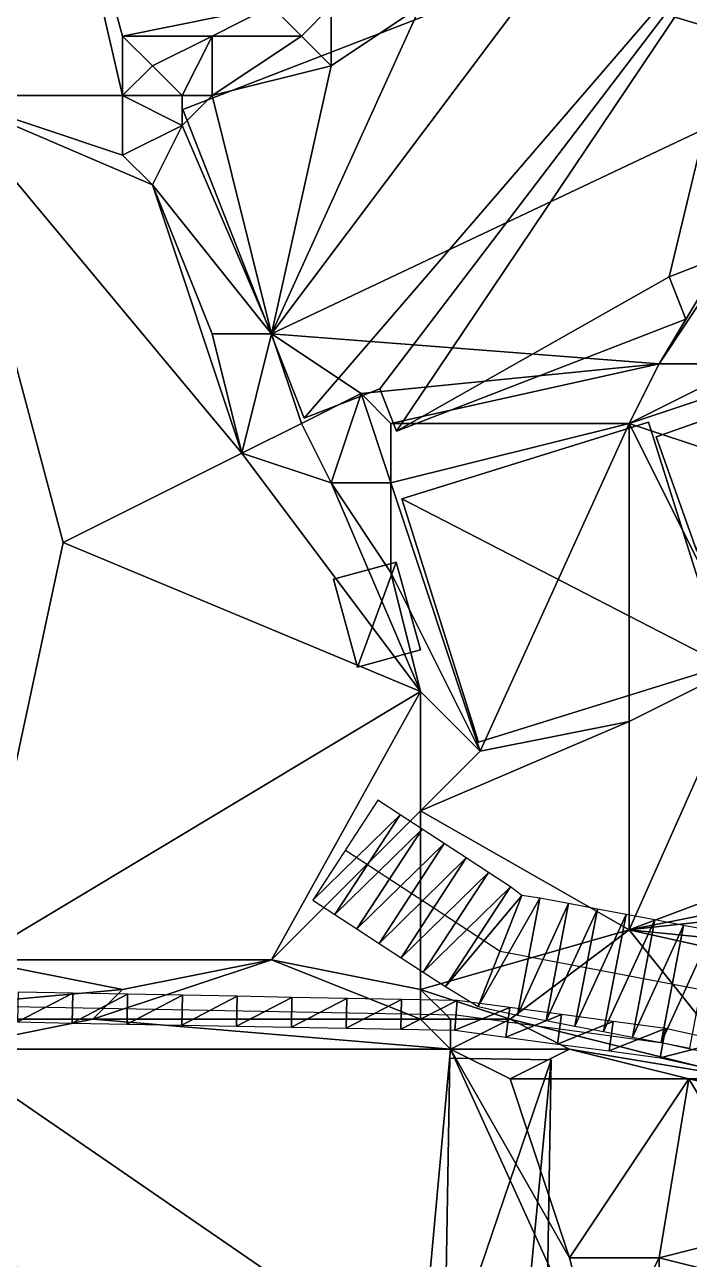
# Model space of a CAD drawing. Header units: metres. Extents: x 891 to 1103, y -901 to 900.
# Drawn here: x 971.4 to 1016, y -384.1 to -301.2 of the extents above; entities that cross this region are included whole.
import ezdxf

# ---------------------------------------------------------------- set-up
doc = ezdxf.new("R2010")
doc.units = ezdxf.units.M
for name, color, linetype in [('OSM_BUILDING_FOOTPRINTS', 7, 'CONTINUOUS'), ('OSM_BUILDING_ROOFS', 1, 'CONTINUOUS'), ('OSM_BUILDING_WALLS', 8, 'CONTINUOUS'), ('OSM_ROAD_AXES', 2, 'CONTINUOUS'), ('OSM_ROAD_SURFACE', 9, 'CONTINUOUS'), ('OSM_TERRAIN', 3, 'CONTINUOUS'), ('OSM_WATER_SURFACE', 5, 'CONTINUOUS'), ('OSM_WATERWAYS', 5, 'CONTINUOUS')]:
    doc.layers.add(name, color=color, linetype=linetype)

msp = doc.modelspace()

# ---------------------------------------------------------------- linework, layer by layer
at = {"layer": 'OSM_BUILDING_FOOTPRINTS'}
for points in [[(982.04, -306.94, 2.117), (1021.004, -291.846, 2.117), (1029.139, -312.548, 2.117), (1014.692, -318.155, 2.117), (1015.809, -320.997, 2.117), (996.387, -328.528, 2.117), (995.26, -325.675, 2.117), (990.175, -327.654, 2.117), (982.04, -306.94, 2.117)], [(1013.288, -327.909, 0.982), (1018.45, -344.254, 0.982), (1001.892, -349.407, 0.982), (996.73, -333.073, 0.982), (1013.288, -327.909, 0.982)], [(1013.808, -328.904, 1.589), (1018.074, -327.4, 1.589), (1020.805, -335.086, 1.589), (1016.538, -336.579, 1.589), (1013.808, -328.904, 1.589)], [(992.142, -338.459, 0.583), (996.365, -337.309, 0.583), (998.001, -343.192, 0.583), (993.767, -344.353, 0.583), (992.142, -338.459, 0.583)], [(999.968, -370.607, 0.288), (1006.766, -370.729, 0.288), (1006.489, -386.964, 0.288), (1010.236, -387.019, 0.288), (1010.148, -391.973, 0.288), (1004.754, -391.885, 0.288), (999.592, -391.796, 0.288), (999.968, -370.607, 0.288)]]:
    msp.add_polyline3d(points, close=True, dxfattribs=at)
at = {"layer": 'OSM_BUILDING_ROOFS'}
for points in [[(1021.004, -291.846, 12.117), (982.04, -306.94, 12.117), (990.175, -327.654, 12.117)], [(1021.004, -291.846, 12.117), (990.175, -327.654, 12.117), (995.26, -325.675, 12.117)], [(1021.004, -291.846, 12.117), (995.26, -325.675, 12.117), (996.387, -328.528, 12.117)], [(1014.692, -318.155, 12.117), (1021.004, -291.846, 12.117), (996.387, -328.528, 12.117)], [(1014.692, -318.155, 12.117), (1029.139, -312.548, 12.117), (1021.004, -291.846, 12.117)], [(996.387, -328.528, 12.117), (1015.809, -320.997, 12.117), (1014.692, -318.155, 12.117)], [(1018.45, -344.254, 10.982), (1013.288, -327.909, 10.982), (996.73, -333.073, 10.982)], [(1018.074, -327.4, 11.589), (1013.808, -328.904, 11.589), (1016.538, -336.579, 11.589)], [(1018.45, -344.254, 10.982), (996.73, -333.073, 10.982), (1001.892, -349.407, 10.982)], [(996.365, -337.309, 10.583), (992.142, -338.459, 10.583), (993.767, -344.353, 10.583)], [(996.365, -337.309, 10.583), (993.767, -344.353, 10.583), (998.001, -343.192, 10.583)], [(1006.766, -370.729, 10.288), (999.968, -370.607, 10.288), (999.592, -391.796, 10.288)], [(1006.766, -370.729, 10.288), (999.592, -391.796, 10.288), (1004.754, -391.885, 10.288)], [(1004.754, -391.885, 10.288), (1006.489, -386.964, 10.288), (1006.766, -370.729, 10.288)]]:
    msp.add_3dface(points, dxfattribs=at)
at = {"layer": 'OSM_BUILDING_WALLS'}
for points in [[(1021.004, -291.846, 2.117), (982.04, -306.94, 2.117), (982.04, -306.94, 12.117)], [(1021.004, -291.846, 2.117), (982.04, -306.94, 12.117), (1021.004, -291.846, 12.117)], [(982.04, -306.94, 2.117), (990.175, -327.654, 2.117), (990.175, -327.654, 12.117)], [(982.04, -306.94, 2.117), (990.175, -327.654, 12.117), (982.04, -306.94, 12.117)], [(1014.692, -318.155, 2.117), (1029.139, -312.548, 2.117), (1029.139, -312.548, 12.117)], [(1014.692, -318.155, 2.117), (1029.139, -312.548, 12.117), (1014.692, -318.155, 12.117)], [(1015.809, -320.997, 2.117), (1014.692, -318.155, 2.117), (1014.692, -318.155, 12.117)], [(1015.809, -320.997, 2.117), (1014.692, -318.155, 12.117), (1015.809, -320.997, 12.117)], [(996.387, -328.528, 2.117), (1015.809, -320.997, 2.117), (1015.809, -320.997, 12.117)], [(996.387, -328.528, 2.117), (1015.809, -320.997, 12.117), (996.387, -328.528, 12.117)], [(990.175, -327.654, 2.117), (995.26, -325.675, 2.117), (995.26, -325.675, 12.117)], [(990.175, -327.654, 2.117), (995.26, -325.675, 12.117), (990.175, -327.654, 12.117)], [(995.26, -325.675, 2.117), (996.387, -328.528, 2.117), (996.387, -328.528, 12.117)], [(995.26, -325.675, 2.117), (996.387, -328.528, 12.117), (995.26, -325.675, 12.117)], [(1013.288, -327.909, 0.982), (996.73, -333.073, 0.982), (996.73, -333.073, 10.982)], [(1013.288, -327.909, 0.982), (996.73, -333.073, 10.982), (1013.288, -327.909, 10.982)], [(1018.45, -344.254, 0.982), (1013.288, -327.909, 0.982), (1013.288, -327.909, 10.982)], [(1018.45, -344.254, 0.982), (1013.288, -327.909, 10.982), (1018.45, -344.254, 10.982)], [(1018.074, -327.4, 1.589), (1013.808, -328.904, 1.589), (1013.808, -328.904, 11.589)], [(1018.074, -327.4, 1.589), (1013.808, -328.904, 11.589), (1018.074, -327.4, 11.589)], [(1013.808, -328.904, 1.589), (1016.538, -336.579, 1.589), (1016.538, -336.579, 11.589)], [(1013.808, -328.904, 1.589), (1016.538, -336.579, 11.589), (1013.808, -328.904, 11.589)], [(996.73, -333.073, 0.982), (1001.892, -349.407, 0.982), (1001.892, -349.407, 10.982)], [(996.73, -333.073, 0.982), (1001.892, -349.407, 10.982), (996.73, -333.073, 10.982)], [(996.365, -337.309, 0.583), (992.142, -338.459, 0.583), (992.142, -338.459, 10.583)], [(996.365, -337.309, 0.583), (992.142, -338.459, 10.583), (996.365, -337.309, 10.583)], [(998.001, -343.192, 0.583), (996.365, -337.309, 0.583), (996.365, -337.309, 10.583)], [(998.001, -343.192, 0.583), (996.365, -337.309, 10.583), (998.001, -343.192, 10.583)], [(992.142, -338.459, 0.583), (993.767, -344.353, 0.583), (993.767, -344.353, 10.583)], [(992.142, -338.459, 0.583), (993.767, -344.353, 10.583), (992.142, -338.459, 10.583)], [(993.767, -344.353, 0.583), (998.001, -343.192, 0.583), (998.001, -343.192, 10.583)], [(993.767, -344.353, 0.583), (998.001, -343.192, 10.583), (993.767, -344.353, 10.583)], [(1001.892, -349.407, 0.982), (1018.45, -344.254, 0.982), (1018.45, -344.254, 10.982)], [(1001.892, -349.407, 0.982), (1018.45, -344.254, 10.982), (1001.892, -349.407, 10.982)], [(999.968, -370.607, 0.288), (999.592, -391.796, 0.288), (999.592, -391.796, 10.288)], [(999.968, -370.607, 0.288), (999.592, -391.796, 10.288), (999.968, -370.607, 10.288)], [(1006.766, -370.729, 0.288), (999.968, -370.607, 0.288), (999.968, -370.607, 10.288)], [(1006.766, -370.729, 0.288), (999.968, -370.607, 10.288), (1006.766, -370.729, 10.288)], [(1006.489, -386.964, 0.288), (1006.766, -370.729, 0.288), (1006.766, -370.729, 10.288)], [(1006.489, -386.964, 0.288), (1006.766, -370.729, 10.288), (1006.489, -386.964, 10.288)]]:
    msp.add_3dface(points, dxfattribs=at)
at = {"layer": 'OSM_ROAD_AXES'}
msp.add_polyline3d([(992.949, -356.651, 2.258), (1003.328, -363.419, 2.144), (1026.452, -367.843, 3.414), (1077.863, -379.246, 8.463), (1082.262, -379.71, 8.714), (1093.503, -390.062, 9.682), (1100, -399.277, 9.83)], dxfattribs=at)
at = {"layer": 'OSM_ROAD_SURFACE'}
for points in [[(990.764, -360.001, 2.173), (996.617, -354.267, 2.287), (995.134, -353.3, 2.443)], [(990.764, -360.001, 2.173), (992.247, -360.968, 2.091), (996.617, -354.267, 2.287)], [(992.247, -360.968, 2.091), (998.099, -355.234, 2.214), (996.617, -354.267, 2.287)], [(992.247, -360.968, 2.091), (993.73, -361.935, 2.086), (998.099, -355.234, 2.214)], [(993.73, -361.935, 2.086), (999.582, -356.201, 2.228), (998.099, -355.234, 2.214)], [(993.73, -361.935, 2.086), (995.212, -362.902, 2.08), (999.582, -356.201, 2.228)], [(995.212, -362.902, 2.08), (1001.065, -357.168, 2.243), (999.582, -356.201, 2.228)], [(995.212, -362.902, 2.08), (996.695, -363.869, 2.074), (1001.065, -357.168, 2.243)], [(996.695, -363.869, 2.074), (1002.548, -358.135, 2.258), (1001.065, -357.168, 2.243)], [(996.695, -363.869, 2.074), (998.178, -364.836, 2.071), (1002.548, -358.135, 2.258)], [(998.178, -364.836, 2.071), (1004.03, -359.102, 2.272), (1002.548, -358.135, 2.258)], [(998.178, -364.836, 2.071), (999.661, -365.803, 2.085), (1004.03, -359.102, 2.272)], [(999.661, -365.803, 2.085), (1004.787, -359.695, 2.278), (1004.03, -359.102, 2.272)], [(999.661, -365.803, 2.085), (1001.869, -367.144, 2.105), (1004.787, -359.695, 2.278)], [(1001.869, -367.144, 2.105), (1006.007, -359.859, 2.3), (1004.787, -359.695, 2.278)], [(1001.869, -367.144, 2.105), (1004.504, -367.716, 2.15), (1006.007, -359.859, 2.3)], [(1004.504, -367.716, 2.15), (1007.934, -360.228, 2.332), (1006.007, -359.859, 2.3)], [(1004.504, -367.716, 2.15), (1006.431, -368.085, 2.246), (1007.934, -360.228, 2.332)], [(1006.431, -368.085, 2.246), (1009.861, -360.596, 2.375), (1007.934, -360.228, 2.332)], [(1006.431, -368.085, 2.246), (1008.358, -368.454, 2.341), (1009.861, -360.596, 2.375)], [(1008.358, -368.454, 2.341), (1011.788, -360.965, 2.451), (1009.861, -360.596, 2.375)], [(1008.358, -368.454, 2.341), (1010.285, -368.822, 2.437), (1011.788, -360.965, 2.451)], [(1010.285, -368.822, 2.437), (1013.715, -361.334, 2.53), (1011.788, -360.965, 2.451)], [(1010.285, -368.822, 2.437), (1012.212, -369.191, 2.532), (1013.715, -361.334, 2.53)], [(1012.212, -369.191, 2.532), (1015.642, -361.702, 2.656), (1013.715, -361.334, 2.53)], [(1012.212, -369.191, 2.532), (1014.139, -369.56, 2.628), (1015.642, -361.702, 2.656)], [(1014.139, -369.56, 2.628), (1017.569, -362.071, 2.862), (1015.642, -361.702, 2.656)], [(1014.139, -369.56, 2.628), (1016.066, -369.928, 2.724), (1017.569, -362.071, 2.862)]]:
    msp.add_3dface(points, dxfattribs=at)
at = {"layer": 'OSM_TERRAIN'}
for points in [[(966, -306, 1), (978, -306, 2.043), (972, -280, 1.457)], [(966, -306, 1), (972, -280, 1.457), (968, -296, 1.112)], [(972, -280, 1.457), (978, -306, 2.043), (978, -302, 2.043)], [(978, -302, 2.043), (988, -300, 3.128), (972, -280, 1.457)], [(1006, -298, 4.444), (1026, -304, 4.572), (1020, -292, 4.564)], [(1026, -304, 4.572), (1006, -298, 4.444), (988, -322, 4.444)], [(988, -322, 4.444), (1006, -298, 4.444), (998, -300, 4.489)], [(984, -302, 2.718), (988, -300, 3.128), (978, -302, 2.043)], [(984, -302, 2.718), (990, -302, 3.97), (988, -300, 3.128)], [(990, -302, 3.97), (992, -300, 4.035), (988, -300, 3.128)], [(992, -304, 4.444), (988, -322, 4.444), (998, -300, 4.489)], [(990, -302, 3.97), (992, -304, 4.444), (992, -300, 4.035)], [(992, -304, 4.444), (998, -300, 4.489), (992, -300, 4.035)], [(978, -306, 2.043), (980, -304, 2.483), (978, -302, 2.043)], [(980, -304, 2.483), (984, -302, 2.718), (978, -302, 2.043)], [(982, -306, 4.003), (984, -302, 2.718), (980, -304, 2.483)], [(982, -306, 4.003), (984, -306, 4.37), (984, -302, 2.718)], [(984, -306, 4.37), (990, -302, 3.97), (984, -302, 2.718)], [(984, -306, 4.37), (992, -304, 4.444), (990, -302, 3.97)], [(978, -306, 2.043), (982, -306, 4.003), (980, -304, 2.483)], [(988, -322, 4.444), (992, -304, 4.444), (984, -306, 4.37)], [(1014, -324, 4.512), (1026, -304, 4.572), (988, -322, 4.444)], [(1014, -324, 4.512), (1018, -318, 4.663), (1026, -304, 4.572)], [(974, -336, 1.46), (986, -330, 2.673), (966, -306, 1)], [(968, -364, 1.056), (974, -336, 1.46), (966, -306, 1)], [(966, -306, 1), (986, -330, 2.673), (980, -312, 2.39)], [(966, -306, 1), (980, -312, 2.39), (978, -310, 2.043)], [(966, -306, 1), (978, -310, 2.043), (978, -306, 2.043)], [(978, -310, 2.043), (982, -308, 4.234), (978, -306, 2.043)], [(982, -308, 4.234), (982, -306, 4.003), (978, -306, 2.043)], [(988, -322, 4.444), (984, -306, 4.37), (982, -308, 4.234)], [(982, -308, 4.234), (984, -306, 4.37), (982, -306, 4.003)], [(978, -310, 2.043), (980, -312, 2.39), (982, -308, 4.234)], [(980, -312, 2.39), (988, -322, 4.444), (982, -308, 4.234)], [(986, -330, 2.673), (984, -322, 2.815), (980, -312, 2.39)], [(984, -322, 2.815), (988, -322, 4.444), (980, -312, 2.39)], [(1014, -324, 4.512), (1020, -324, 5.16), (1018, -318, 4.663)], [(986, -330, 2.673), (988, -322, 4.444), (984, -322, 2.815)], [(986, -330, 2.673), (990, -328, 4.308), (988, -322, 4.444)], [(990, -328, 4.308), (994, -326, 4.444), (988, -322, 4.444)], [(994, -326, 4.444), (1014, -324, 4.512), (988, -322, 4.444)], [(994, -326, 4.444), (996, -328, 4.4), (1014, -324, 4.512)], [(996, -328, 4.4), (1012, -328, 3.575), (1014, -324, 4.512)], [(1018, -330, 4.439), (1024, -324, 5.181), (1012, -328, 3.575)], [(1012, -328, 3.575), (1020, -324, 5.16), (1014, -324, 4.512)], [(1012, -328, 3.575), (1024, -324, 5.181), (1020, -324, 5.16)], [(992, -332, 2.949), (994, -326, 4.444), (990, -328, 4.308)], [(992, -332, 2.949), (996, -332, 3.536), (994, -326, 4.444)], [(996, -332, 3.536), (996, -328, 4.4), (994, -326, 4.444)], [(986, -330, 2.673), (992, -332, 2.949), (990, -328, 4.308)], [(1002, -350, 3.38), (1012, -328, 3.575), (996, -332, 3.536)], [(996, -332, 3.536), (1012, -328, 3.575), (996, -328, 4.4)], [(1002, -350, 3.38), (1012, -348, 3.369), (1012, -328, 3.575)], [(1012, -328, 3.575), (1012, -348, 3.369), (1020, -344, 3.625)], [(1020, -344, 3.625), (1018, -330, 4.439), (1012, -328, 3.575)], [(974, -336, 1.46), (998, -346, 2.792), (986, -330, 2.673)], [(998, -346, 2.792), (992, -332, 2.949), (986, -330, 2.673)], [(998, -346, 2.792), (996, -338, 2.614), (992, -332, 2.949)], [(996, -338, 2.614), (996, -332, 3.536), (992, -332, 2.949)], [(996, -338, 2.614), (1002, -350, 3.38), (996, -332, 3.536)], [(968, -364, 1.056), (998, -346, 2.792), (974, -336, 1.46)], [(998, -346, 2.792), (1002, -350, 3.38), (996, -338, 2.614)], [(1012, -362, 2.335), (1020, -344, 3.625), (1012, -348, 3.369)], [(1012, -362, 2.335), (1028, -356, 3.677), (1020, -344, 3.625)], [(998, -346, 2.792), (968, -364, 1.056), (988, -364, 1.97)], [(988, -364, 1.97), (998, -354, 2.18), (998, -346, 2.792)], [(998, -354, 2.18), (1002, -350, 3.38), (998, -346, 2.792)], [(998, -354, 2.18), (1012, -362, 2.335), (1012, -348, 3.369)], [(998, -354, 2.18), (1012, -348, 3.369), (1002, -350, 3.38)], [(998, -366, 2), (998, -354, 2.18), (988, -364, 1.97)], [(998, -366, 2), (1012, -362, 2.335), (998, -354, 2.18)], [(1012, -362, 2.335), (1022, -360, 3.43), (1028, -356, 3.677)], [(1012, -362, 2.335), (1032, -364, 4.256), (1030, -360, 3.611)], [(1012, -362, 2.335), (1030, -360, 3.611), (1022, -360, 3.43)], [(1004, -368, 2.082), (1012, -362, 2.335), (998, -366, 2)], [(1004, -368, 2.082), (1020, -372, 2.894), (1012, -362, 2.335)], [(1020, -372, 2.894), (1030, -366, 3.697), (1012, -362, 2.335)], [(1030, -366, 3.697), (1032, -364, 4.256), (1012, -362, 2.335)], [(956, -368), (978, -366, 0.83), (968, -364, 1.056)], [(978, -366, 0.83), (988, -364, 1.97), (968, -364, 1.056)], [(976, -368, 0.442), (988, -364, 1.97), (978, -366, 0.83)], [(976, -368, 0.442), (998, -368, 1.229), (988, -364, 1.97)], [(998, -368, 1.229), (998, -366, 2), (988, -364, 1.97)], [(976, -368, 0.442), (978, -366, 0.83), (956, -368)], [(998, -368, 1.229), (1000, -368, 1.632), (998, -366, 2)], [(1000, -368, 1.632), (1004, -368, 2.082), (998, -366, 2)], [(966, -370, 1), (976, -368, 0.442), (956, -368)], [(966, -370, 1), (1000, -370, 2.594), (976, -368, 0.442)], [(1000, -370, 2.594), (998, -368, 1.229), (976, -368, 0.442)], [(1000, -370, 2.594), (1000, -368, 1.632), (998, -368, 1.229)], [(1000, -370, 2.594), (1008, -370, 2.043), (1004, -368, 2.082)], [(1000, -370, 2.594), (1004, -368, 2.082), (1000, -368, 1.632)], [(1008, -370, 2.043), (1020, -372, 2.894), (1004, -368, 2.082)], [(970, -390, 1.127), (976, -400, 1.425), (966, -370, 1)], [(976, -400, 1.425), (998, -392, 2.65), (966, -370, 1)], [(998, -392, 2.65), (1000, -370, 2.594), (966, -370, 1)], [(998, -392, 2.65), (1010, -392, 2.667), (1000, -370, 2.594)], [(1000, -370, 2.594), (1010, -392, 2.667), (1008, -384, 2.851)], [(1000, -370, 2.594), (1008, -384, 2.851), (1004, -372, 2.662)], [(1004, -372, 2.662), (1008, -370, 2.043), (1000, -370, 2.594)], [(1004, -372, 2.662), (1016, -372, 3.031), (1008, -370, 2.043)], [(1008, -370, 2.043), (1016, -372, 3.031), (1020, -372, 2.894)], [(1008, -384, 2.851), (1016, -372, 3.031), (1004, -372, 2.662)], [(1014, -384, 3.893), (1016, -372, 3.031), (1008, -384, 2.851)], [(1014, -384, 3.893), (1022, -382, 4.516), (1016, -372, 3.031)], [(1022, -382, 4.516), (1034, -376, 5.033), (1016, -372, 3.031)], [(1034, -376, 5.033), (1026, -374, 3.888), (1016, -372, 3.031)], [(1016, -372, 3.031), (1026, -374, 3.888), (1020, -372, 2.894)], [(1022, -386, 4.218), (1022, -382, 4.516), (1014, -384, 3.893)], [(1010, -392, 2.667), (1014, -384, 3.893), (1008, -384, 2.851)], [(1010, -392, 2.667), (1014, -394, 3.992), (1014, -384, 3.893)], [(1014, -394, 3.992), (1022, -386, 4.218), (1014, -384, 3.893)]]:
    msp.add_3dface(points, dxfattribs=at)
at = {"layer": 'OSM_WATER_SURFACE'}
for points in [[(974.662, -366.248, 1.188), (970.986, -366.179, 1.058), (970.948, -368.178, 1.058)], [(974.662, -366.248, 1.188), (970.948, -368.178, 1.058), (974.624, -368.248, 1.188)], [(978.338, -366.317, 1.333), (974.662, -366.248, 1.188), (974.624, -368.248, 1.188)], [(983.673, -439.659, 1), (963.336, -383.081, 1), (956.262, -366.902, 1)], [(967.655, -548.922, 1), (983.673, -439.659, 1), (956.262, -366.902, 1)], [(978.338, -366.317, 1.333), (974.624, -368.248, 1.188), (978.3, -368.317, 1.333)], [(982.014, -366.386, 1.479), (978.338, -366.317, 1.333), (978.3, -368.317, 1.333)], [(982.014, -366.386, 1.479), (978.3, -368.317, 1.333), (981.977, -368.386, 1.479)], [(985.691, -366.455, 1.614), (982.014, -366.386, 1.479), (981.977, -368.386, 1.479)], [(985.691, -366.455, 1.614), (981.977, -368.386, 1.479), (985.653, -368.455, 1.614)], [(989.367, -366.525, 1.727), (985.691, -366.455, 1.614), (985.653, -368.455, 1.614)], [(989.367, -366.525, 1.727), (985.653, -368.455, 1.614), (989.329, -368.524, 1.727)], [(993.043, -366.594, 1.822), (989.367, -366.525, 1.727), (989.329, -368.524, 1.727)], [(993.043, -366.594, 1.822), (989.329, -368.524, 1.727), (993.005, -368.593, 1.822)], [(996.719, -366.663, 1.912), (993.043, -366.594, 1.822), (993.005, -368.593, 1.822)], [(996.719, -366.663, 1.912), (993.005, -368.593, 1.822), (996.682, -368.663, 1.912)], [(1000.452, -366.735, 2.085), (996.719, -366.663, 1.912), (996.682, -368.663, 1.912)], [(1000.452, -366.735, 2.085), (996.682, -368.663, 1.912), (1000.302, -368.729, 2.067)], [(1003.978, -367.208, 2.145), (1000.452, -366.735, 2.085), (1000.302, -368.729, 2.067)], [(1003.978, -367.208, 2.145), (1000.302, -368.729, 2.067), (1003.711, -369.19, 2.293)], [(1007.447, -367.676, 2.291), (1003.978, -367.208, 2.145), (1003.711, -369.19, 2.293)], [(1007.447, -367.676, 2.291), (1003.711, -369.19, 2.293), (1007.179, -369.658, 2.291)], [(1010.915, -368.143, 2.499), (1007.447, -367.676, 2.291), (1007.179, -369.658, 2.291)], [(1010.915, -368.143, 2.499), (1007.179, -369.658, 2.291), (1010.647, -370.125, 2.499)], [(1014.426, -368.617, 2.763), (1010.915, -368.143, 2.499), (1010.647, -370.125, 2.499)], [(1014.426, -368.617, 2.763), (1010.647, -370.125, 2.499), (1014.072, -370.585, 2.763)], [(1018.359, -369.481, 3.086), (1014.426, -368.617, 2.763), (1014.072, -370.585, 2.763)], [(1018.359, -369.481, 3.086), (1014.072, -370.585, 2.763), (1017.929, -371.435, 3.086)], [(983.673, -439.659, 1), (973.184, -399.25, 1), (963.336, -383.081, 1)]]:
    msp.add_3dface(points, dxfattribs=at)
at = {"layer": 'OSM_WATERWAYS'}
msp.add_polyline3d([(1072.667, -382.453, 8.152), (1014.249, -369.601, 2.584), (1000.377, -367.732, 1.754), (956.262, -366.902, 0.276)], dxfattribs=at)

doc.saveas('drawing.dxf')
